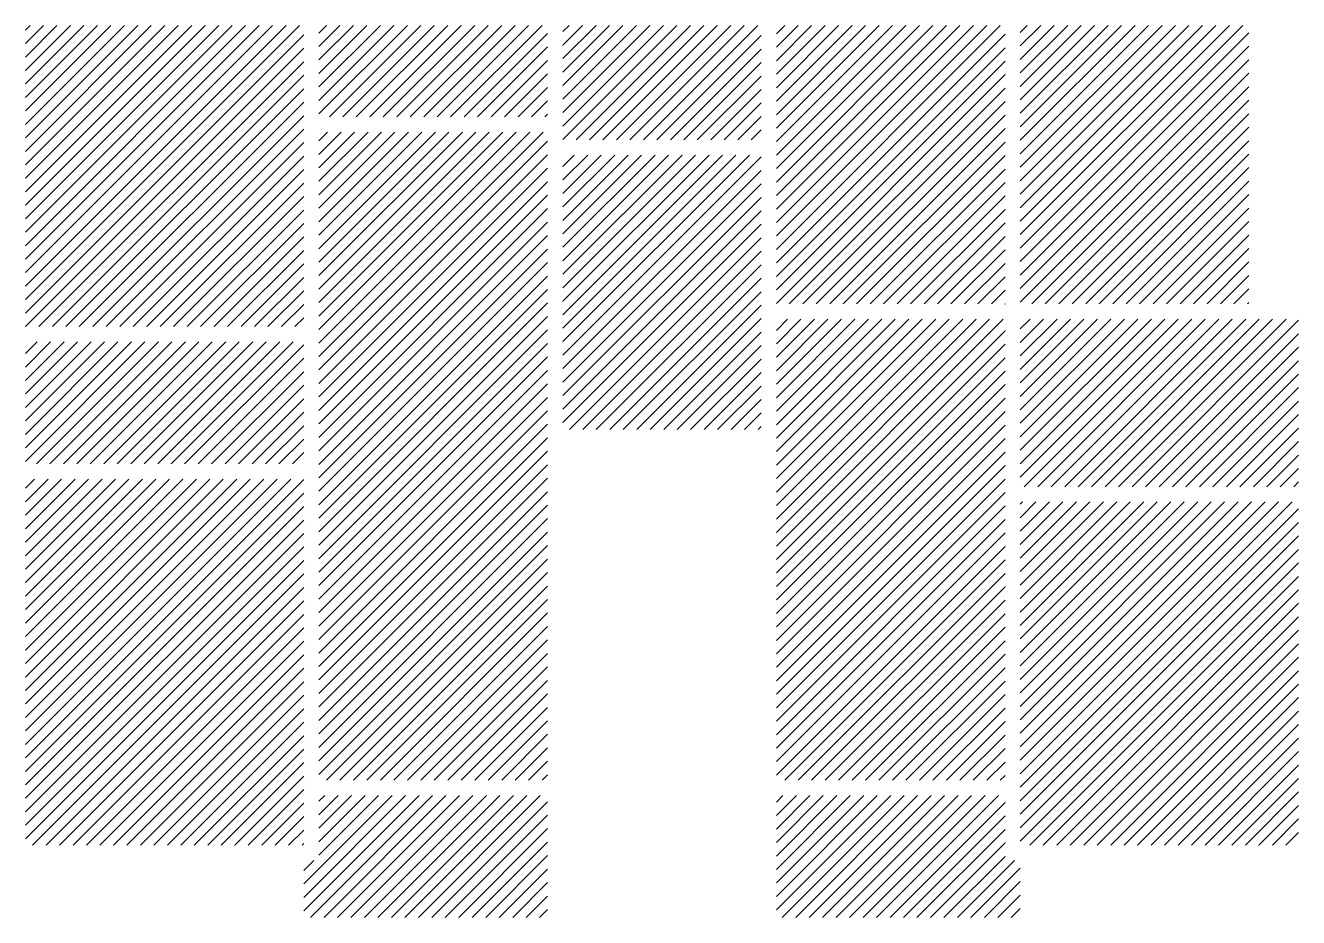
# Model space of a CAD drawing. Header units: feet. Extents: x 317 to 512, y -141 to 162.
# Drawn here: x 341.58 to 358.28, y 34.8 to 46.5 of the extents above; entities that cross this region are included whole.
import ezdxf

# ---------------------------------------------------------------- set-up
doc = ezdxf.new("R2010")
doc.units = ezdxf.units.FT
doc.header["$MEASUREMENT"] = 0
doc.layers.add('63', color=7, linetype='Continuous')
pattern_1 = [(45, (-60, 0), (-0.088388348, 0.088388348), [])]

msp = doc.modelspace()

# ---------------------------------------------------------------- hatches: boundary and pattern name
at = {"layer": '63'}
h = msp.add_hatch(dxfattribs=at)
h.set_pattern_fill('ANSI31', color=256)
h.set_pattern_definition(pattern_1)
h.paths.add_polyline_path([(341.58094, 46.49669), (345.23094, 46.49669), (345.23094, 42.54669), (341.58094, 42.54669)])
h = msp.add_hatch(dxfattribs=at)
h.set_pattern_fill('ANSI31', color=256)
h.set_pattern_definition(pattern_1)
h.paths.add_polyline_path([(345.43094, 46.49669), (348.43094, 46.49669), (348.43094, 45.29669), (345.43094, 45.29669)])
h = msp.add_hatch(dxfattribs=at)
h.set_pattern_fill('ANSI31', color=256)
h.set_pattern_definition(pattern_1)
h.paths.add_polyline_path([(348.63094, 46.49669), (351.23094, 46.49669), (351.23094, 44.99669), (348.63094, 44.99669)])
h = msp.add_hatch(dxfattribs=at)
h.set_pattern_fill('ANSI31', color=256)
h.set_pattern_definition(pattern_1)
h.paths.add_polyline_path([(351.43094, 46.49669), (354.43094, 46.49669), (354.43094, 42.84435), (351.43094, 42.84435)])
h = msp.add_hatch(dxfattribs=at)
h.set_pattern_fill('ANSI31', color=256)
h.set_pattern_definition(pattern_1)
h.paths.add_polyline_path([(354.63094, 46.49669), (357.63099, 46.49669), (357.63099, 42.84435), (354.63094, 42.84435)])
h = msp.add_hatch(dxfattribs=at)
h.set_pattern_fill('ANSI31', color=256)
h.set_pattern_definition(pattern_1)
h.paths.add_polyline_path([(345.43094, 45.09669), (348.43094, 45.09669), (348.43094, 36.59669), (345.43094, 36.59669)])
h = msp.add_hatch(dxfattribs=at)
h.set_pattern_fill('ANSI31', color=256)
h.set_pattern_definition(pattern_1)
h.paths.add_polyline_path([(348.63094, 44.79669), (351.23094, 44.79669), (351.23094, 41.19669), (348.63094, 41.19669)])
h = msp.add_hatch(dxfattribs=at)
h.set_pattern_fill('ANSI31', color=256)
h.set_pattern_definition(pattern_1)
h.paths.add_polyline_path([(354.43094, 42.64435), (351.43094, 42.64435), (351.43094, 36.59669), (354.43094, 36.59669)])
h = msp.add_hatch(dxfattribs=at)
h.set_pattern_fill('ANSI31', color=256)
h.set_pattern_definition(pattern_1)
h.paths.add_polyline_path([(358.28094, 42.64435), (354.63094, 42.64435), (354.63094, 40.44669), (358.28094, 40.44669)])
h = msp.add_hatch(dxfattribs=at)
h.set_pattern_fill('ANSI31', color=256)
h.set_pattern_definition(pattern_1)
h.paths.add_polyline_path([(341.58094, 42.34669), (345.23094, 42.34669), (345.23094, 40.74669), (341.58094, 40.74669)])
h = msp.add_hatch(dxfattribs=at)
h.set_pattern_fill('ANSI31', color=256)
h.set_pattern_definition(pattern_1)
h.paths.add_polyline_path([(341.58094, 40.54669), (345.23094, 40.54669), (345.23094, 35.74669), (341.58094, 35.74669)])
h = msp.add_hatch(dxfattribs=at)
h.set_pattern_fill('ANSI31', color=256)
h.set_pattern_definition(pattern_1)
h.paths.add_polyline_path([(358.28094, 40.24669), (354.63094, 40.24669), (354.63094, 35.74669), (358.28094, 35.74669)])
h = msp.add_hatch(dxfattribs=at)
h.set_pattern_fill('ANSI31', color=256)
h.set_pattern_definition(pattern_1)
h.paths.add_polyline_path([(348.43094, 36.39669), (345.43094, 36.39669), (345.43094, 35.54669), (345.23094, 35.54669), (345.23094, 34.79669), (348.43094, 34.79669)])
h = msp.add_hatch(dxfattribs=at)
h.set_pattern_fill('ANSI31', color=256)
h.set_pattern_definition(pattern_1)
h.paths.add_polyline_path([(351.43094, 36.39669), (354.43094, 36.39669), (354.43094, 35.54669), (354.63094, 35.54669), (354.63094, 34.79669), (351.43094, 34.79669)])

doc.saveas('drawing.dxf')
